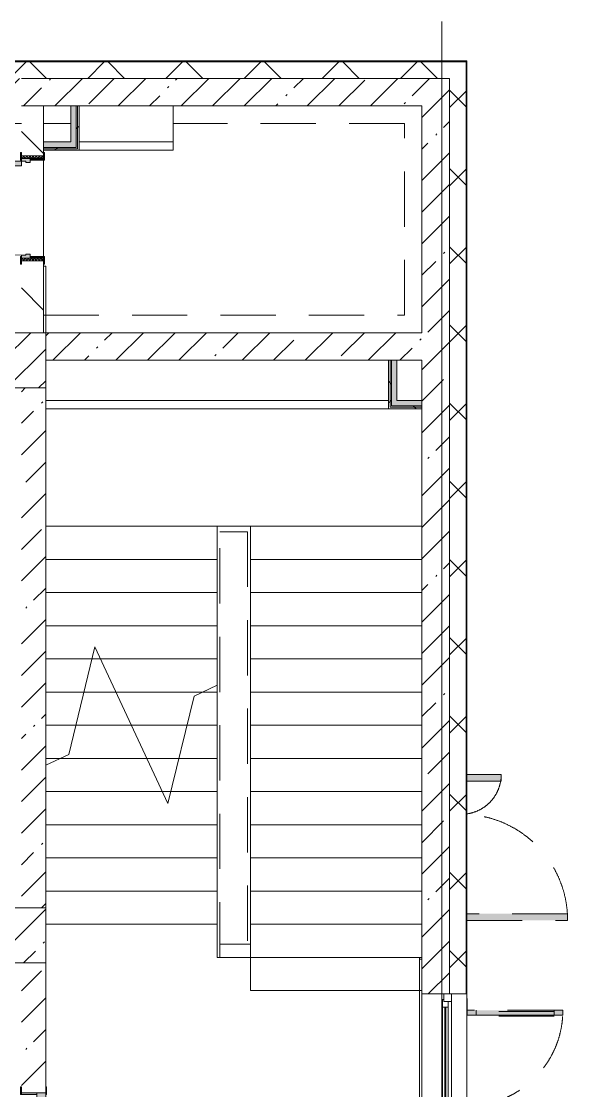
# Model space of a CAD drawing. Header units: millimetres. Extents: x -2766 to 205613, y -8553 to 29000.
# Drawn here: x 199813 to 204751, y 12246 to 21915 of the extents above; entities that cross this region are included whole.
import ezdxf

# ---------------------------------------------------------------- set-up
doc = ezdxf.new("R2010")
doc.units = ezdxf.units.MM
doc.linetypes.add('200_ШТРИХ__ш1_п0_6_', pattern=[800, 500, -300])
for name, color, linetype, lineweight in [('A-DETL-MBND-1', 7, '200_ШТРИХ__ш1_п0_6_', 9), ('A-GLAZ-2', 7, 'Continuous', 5), ('A-WALL', 7, 'Continuous', 9), ('A-WALL-3', 7, 'Continuous', 5), ('I-WALL-3', 7, 'Continuous', 5), ('S-COLS-2', 7, 'Continuous', 5), ('S-STRS-2', 7, 'Continuous', 5), ('S-STRS-MBND-1', 7, 'Continuous', 5), ('Оси', 7, 'Continuous', 9)]:
    doc.layers.add(name, color=color, linetype=linetype, lineweight=lineweight)
for name, color, linetype, lineweight, true_color in [('A-DOOR-2', 7, 'Continuous', 5, 0xaaaaaa), ('A-DOOR-3', 7, 'Continuous', 5, 0xe2e2e2), ('A-DOOR-FRAM-3', 7, 'Continuous', 5, 0xe2e2e2), ('A-DOOR-FRAM-4', 7, 'Continuous', 5, 0xaaaaaa), ('A-FLOR-2', 7, 'Continuous', 5, 0xaaaaaa), ('I-WALL-2', 7, 'Continuous', 5, 0xe7e7e7)]:
    doc.layers.add(name, color=color, linetype=linetype, lineweight=lineweight, true_color=true_color)
pattern_1 = [(45, (78603, 0), (-285.1231, 285.1231), []), (45, (78888.1, 0), (-285.1231, 285.1231), [504.031, -100.806, 16.764, -84.042])]
pattern_2 = [(45, (78603, 0), (-353.5534, 353.5534), []), (135, (78603, 0), (-353.5534, -353.5534), [])]
pattern_3 = [(45, (78603, 0), (-530.33, 530.33), []), (135, (78603, 0), (-530.33, -530.33), [])]

# ---------------------------------------------------------------- blocks, each defined once
blk = doc.blocks.new('110_Дверь_СКБ_2Ст - Д-1_л_Лестничная клетка EIS60 2-32142534-2_2_1_птичка')
at = {"layer": 'A-DOOR-3'}
for points in [[(662.5, 693.3), (662.5, 1010), (612.5, 1010), (613.3, 110), (662.5, 110), (662.5, 526.8)], [(-587.5, 510), (-637.5, 510), (-637.5, 110), (-587.5, 110), (-587.5, 504.6)], [(712.5, -110), (712.5, 30), (697.5, 30), (697.5, -110)]]:
    blk.add_hatch(color=256, dxfattribs=at).paths.add_polyline_path(points)
h = blk.add_hatch(color=256, dxfattribs=at)
h.paths.add_polyline_path([(712.5, 110), (662.5, 110), (662.5, 60), (652.5, 60), (652.5, 30), (712.5, 30)])
h.paths.add_polyline_path([(-627.5, 30), (-627.5, 60), (-637.5, 60), (-637.5, 110), (-687.5, 106.2), (-687.5, 30), (-637.5, 30)])
at = {"layer": 'A-DOOR-FRAM-3'}
for points in [[(-672.5, 112.8), (-672.5, 118), (-742.5, 118), (-742.5, 110), (-672.5, 110)], [(767.5, 118), (697.5, 118), (703.3, 110), (767.5, 110)], [(-672.5, 30), (-687.5, 30), (-687.5, -110), (-672.5, -110)], [(-672.5, -110), (-742.5, -110), (-742.5, -118), (-672.5, -118)], [(767.5, -110), (697.5, -110), (697.5, -118), (767.5, -118)]]:
    blk.add_hatch(color=256, dxfattribs=at).paths.add_polyline_path(points)
at = {"layer": 'A-DOOR-2'}
for p, q in [((662.5, 1010), (612.5, 1010)), ((612.5, 1010), (612.5, 110)), ((662.5, 110), (662.5, 1010)), ((-637.5, 510), (-637.5, 110)), ((-587.5, 510), (-637.5, 510)), ((-587.5, 110), (-587.5, 510)), ((-637.5, 110), (-587.5, 110)), ((612.5, 110), (662.5, 110))]:
    blk.add_line(p, q, dxfattribs=at)
for centre, radius, start, end in [((662.5, 110), 900, 90, 180), ((-637.5, 110), 400, 360, 90)]:
    blk.add_arc(centre, radius, start, end, dxfattribs=at)
at = {"layer": 'A-DOOR-FRAM-4'}
for p, q in [((-672.5, 118), (-742.5, 118)), ((-742.5, 118), (-742.5, 110)), ((-742.5, 110), (-672.5, 110)), ((-637.5, 110), (-687.5, 110)), ((-687.5, 110), (-687.5, 30)), ((-672.5, 110), (-672.5, 118)), ((-637.5, 60), (-637.5, 110)), ((662.5, 110), (662.5, 60)), ((712.5, 110), (662.5, 110)), ((767.5, 118), (697.5, 118)), ((697.5, 118), (697.5, 110)), ((697.5, 110), (767.5, 110)), ((712.5, 30), (712.5, 110)), ((767.5, 110), (767.5, 118)), ((-687.5, 30), (-627.5, 30)), ((-672.5, 30), (-687.5, 30)), ((-687.5, 30), (-687.5, -110)), ((-672.5, -110), (-672.5, 30)), ((-627.5, 60), (-637.5, 60)), ((-627.5, 30), (-627.5, 60)), ((662.5, 60), (652.5, 60)), ((652.5, 60), (652.5, 30)), ((652.5, 30), (712.5, 30)), ((712.5, 30), (697.5, 30)), ((697.5, 30), (697.5, -110)), ((712.5, -110), (712.5, 30)), ((-672.5, -110), (-742.5, -110)), ((-742.5, -110), (-742.5, -118)), ((-742.5, -118), (-672.5, -118)), ((-687.5, -110), (-672.5, -110)), ((-672.5, -118), (-672.5, -110)), ((697.5, -110), (712.5, -110)), ((767.5, -110), (697.5, -110)), ((697.5, -110), (697.5, -118)), ((697.5, -118), (767.5, -118)), ((767.5, -118), (767.5, -110))]:
    blk.add_line(p, q, dxfattribs=at)
blk = doc.blocks.new('120_Окно_СКБ_1Ст - 120_Окно_СКБ_1Ст 1200х2500_h_ с форточкой2-24160662-2_2_1_птичка')
at = {"layer": 'A-GLAZ-2'}
for p, q in [((-600, -127), (-600, -57)), ((-600, -57), (-530, -57)), ((600, -57), (-600, -57)), ((-530, -57), (-530, -127)), ((530, -87), (-530, -87)), ((-530, -87), (-530, -127)), ((-480, -137), (-480, -87)), ((480, -137), (480, -87)), ((530, -127), (530, -57)), ((530, -57), (600, -57)), ((530, -127), (530, -87)), ((600, -57), (600, -127)), ((-530, -127), (-600, -127)), ((-600, -127), (-550, -127)), ((-530, -127), (-550, -127)), ((-550, -127), (-550, -137)), ((-550, -137), (550, -137)), ((550, -137), (-550, -137)), ((-480, -107), (480, -107)), ((480, -117), (-480, -117)), ((600, -127), (530, -127)), ((550, -127), (530, -127)), ((550, -127), (600, -127)), ((550, -137), (550, -127))]:
    blk.add_line(p, q, dxfattribs=at)
blk = doc.blocks.new('110_Дверь_СКБ_1Ст_Внутренняя1 - Д-8 950x2100h_охрана-V233-2_2_1_птичка')
at = {"layer": 'A-DOOR-2'}
h = blk.add_hatch(dxfattribs=at)
h.set_pattern_fill('FP_128', color=256, style=0, pattern_type=2)
h.set_pattern_definition([(135, (1826.41, 164.685), (-14.14214, -14.14214), []), (225, (1826.41, 164.685), (14.14214, -14.14214), [])])
h.paths.add_polyline_path([(462.5, 84.3), (462.5, -100), (487.5, -100), (487.5, 100), (462.5, 100)])
at = {"layer": 'A-DOOR-3'}
h = blk.add_hatch(color=256, dxfattribs=at)
h.paths.add_polyline_path([(-437.5, 100), (-437.5, 20), (-402.5, 20), (-402.5, 60), (-412.5, 60), (-412.5, 100), (-422.5, 100)])
h.paths.add_polyline_path([(427.5, 44), (427.5, 20), (462.5, 20), (462.5, 100), (437.5, 100), (437.5, 60), (427.5, 60)])
at = {"layer": 'A-DOOR-FRAM-3'}
for points in [[(397.5, 100), (437.5, 100), (437.5, 950), (397.5, 950), (397.5, 138.6)], [(-492.5, 100), (-422.5, 100), (-422.5, 108), (-492.5, 108)], [(447.5, 100), (517.5, 100), (517.5, 108), (447.5, 108)], [(-437.5, -100), (-422.5, -100), (-422.5, 20), (-437.5, 20)], [(447.5, -100), (462.5, -100), (462.5, 20), (447.5, 20)], [(-492.5, -108), (-422.5, -108), (-422.5, -100), (-492.5, -100)], [(447.5, -100), (447.5, -108), (517.5, -108), (517.5, -100), (462.5, -100)]]:
    blk.add_hatch(color=256, dxfattribs=at).paths.add_polyline_path(points)
at = {"layer": 'A-DOOR-FRAM-4'}
h = blk.add_hatch(dxfattribs=at)
h.set_pattern_fill('FP_129', color=256, style=0, pattern_type=2)
h.set_pattern_definition([(45, (-296.384, 164.685), (-14.1421, 14.1421), []), (135, (-296.384, 164.685), (-14.1421, -14.1421), [])])
h.paths.add_polyline_path([(-462.5, -100), (-437.5, -100), (-437.5, 100), (-462.5, 100)])
at = {"layer": 'A-DOOR-2'}
for p, q in [((437.5, 950), (397.5, 950)), ((397.5, 950), (397.5, 100)), ((437.5, 100), (437.5, 950)), ((397.5, 100), (437.5, 100))]:
    blk.add_line(p, q, dxfattribs=at)
blk.add_arc((437.5, 100), 850, 90, 180, dxfattribs=at)
at = {"layer": 'A-DOOR-FRAM-4'}
for p, q in [((-422.5, 108), (-492.5, 108)), ((-492.5, 108), (-492.5, 100)), ((-492.5, 100), (-422.5, 100)), ((-437.5, 100), (-462.5, 100)), ((-462.5, 100), (-462.5, -100)), ((-412.5, 100), (-437.5, 100)), ((-437.5, 100), (-437.5, 20)), ((-437.5, -100), (-437.5, 100)), ((-422.5, 100), (-437.5, 100)), ((-437.5, 100), (-437.5, 99)), ((-437.5, 99), (-422.5, 99)), ((-422.5, 100), (-422.5, 108)), ((-422.5, 99), (-422.5, 100)), ((-412.5, 60), (-412.5, 100)), ((437.5, 100), (437.5, 60)), ((462.5, 100), (437.5, 100)), ((517.5, 108), (447.5, 108)), ((447.5, 108), (447.5, 100)), ((462.5, 100), (447.5, 100)), ((447.5, 100), (447.5, 99)), ((447.5, 100), (517.5, 100)), ((447.5, 99), (462.5, 99)), ((462.5, 20), (462.5, 100)), ((487.5, 100), (462.5, 100)), ((462.5, 100), (462.5, -100)), ((462.5, 99), (462.5, 100)), ((487.5, -100), (487.5, 100)), ((517.5, 100), (517.5, 108)), ((-437.5, 20), (-402.5, 20)), ((-422.5, 20), (-437.5, 20)), ((-437.5, 20), (-437.5, -100)), ((-422.5, -100), (-422.5, 20)), ((-402.5, 60), (-412.5, 60)), ((-402.5, 20), (-402.5, 60)), ((437.5, 60), (427.5, 60)), ((427.5, 60), (427.5, 20)), ((427.5, 20), (462.5, 20)), ((462.5, 20), (447.5, 20)), ((447.5, 20), (447.5, -100)), ((462.5, -100), (462.5, 20)), ((-422.5, -100), (-492.5, -100)), ((-492.5, -100), (-492.5, -108)), ((-492.5, -108), (-422.5, -108)), ((-462.5, -100), (-437.5, -100)), ((-437.5, -100), (-422.5, -100)), ((-422.5, -108), (-422.5, -100)), ((447.5, -100), (462.5, -100)), ((517.5, -100), (447.5, -100)), ((447.5, -100), (447.5, -108)), ((447.5, -108), (517.5, -108)), ((462.5, -100), (487.5, -100)), ((517.5, -108), (517.5, -100))]:
    blk.add_line(p, q, dxfattribs=at)
blk = doc.blocks.new('110_Дверь_СКБ_2Ст_Наружная - ДН-3_1_л__ Двухстворчатая 1200 х2900 из подвала EI30-23667726-2_2_1_птичка')
at = {"layer": 'A-DETL-MBND-1'}
for points in [[(679.5, 989), (619.5, 989), (619.5, 79), (679.5, 79)], [(-580.5, 389), (-640.5, 389), (-640.5, 79), (-580.5, 79)]]:
    blk.add_hatch(color=256, dxfattribs=at).paths.add_polyline_path(points)
for p, q in [((679.5, 989), (619.5, 989)), ((619.5, 989), (619.5, 79)), ((679.5, 79), (679.5, 989)), ((-640.5, 389), (-640.5, 79)), ((-580.5, 389), (-640.5, 389)), ((-580.5, 79), (-580.5, 389))]:
    blk.add_line(p, q, dxfattribs=at)
for centre, radius, start, end in [((679.5, 29), 960, 90, 176.98148), ((-640.5, 29), 360, 8.16602, 90)]:
    blk.add_arc(centre, radius, start, end, dxfattribs=at)
blk = doc.blocks.new('Дверь_Витражная_СКБ_2Ст - ВН-6-31912847-2_2_1_птичка')
at = {"layer": 'A-DETL-MBND-1'}
for points in [[(-643, -20), (-643, -370), (-598, -370), (-598, -20)], [(562, -260.1), (562, -884), (607, -884), (607, -20), (562, -20)]]:
    blk.add_hatch(color=256, dxfattribs=at).paths.add_polyline_path(points)
for p, q in [((-607, -20), (-715, -20)), ((-715, -20), (-607, -20)), ((-598, -20), (-643, -20)), ((-643, -370), (-643, -20)), ((-598, -20), (-643, -20)), ((-643, -20), (-643, -370)), ((-607, -370), (-607, -20)), ((-598, -370), (-598, -20)), ((-598, -370), (-598, -20)), ((562, -20), (607, -20)), ((562, -884), (562, -20)), ((562, -20), (562, -884)), ((607, -20), (562, -20)), ((607, -884), (607, -20)), ((607, -884), (607, -20)), ((607, -20), (715, -20)), ((607, -20), (715, -20)), ((607, -884), (607, -20)), ((-643, -100), (-598, -100)), ((-633, -290), (-633, -100)), ((-589, -290), (-589, -100)), ((553, -804), (553, -100)), ((607, -100), (562, -100)), ((597, -804), (597, -100)), ((-643, -290), (-598, -290)), ((-643, -370), (-598, -370)), ((-643, -370), (-598, -370)), ((607, -804), (562, -804)), ((607, -884), (562, -884)), ((562, -884), (607, -884))]:
    blk.add_line(p, q, dxfattribs=at)
for centre, radius, start, end in [((-607, -20), 350, 270, 0), ((607, -20), 864, 180, 270)]:
    blk.add_arc(centre, radius, start, end, dxfattribs=at)
blk = doc.blocks.new('BSC_Колонна _Прямоугольная - 500х500-22291386-2_2_1_птичка')
at = {"layer": 'S-COLS-2'}
h = blk.add_hatch(dxfattribs=at)
h.set_pattern_fill('FP_173', color=256, style=0, pattern_type=2)
h.set_pattern_definition([(45, (-121180, -13650), (-285.1231, 285.1231), []), (45, (-120894.88, -13650), (-285.1231, 285.1231), [504.031, -100.806, 16.764, -84.042])])
h.paths.add_polyline_path([(127.8, -250), (250, -250), (250, 250), (-250, 250), (-250, -250), (62, -250)])
for p, q in [((250, 250), (-250, 250)), ((-250, 250), (-250, -250)), ((250, -250), (250, 250)), ((-250, -250), (250, -250))]:
    blk.add_line(p, q, dxfattribs=at)
blk = doc.blocks.new('BSC_Колонна _Прямоугольная - 500х500-V255-2_2_1_птичка')
at = {"layer": 'S-COLS-2'}
h = blk.add_hatch(dxfattribs=at)
h.set_pattern_fill('FP_178', color=256, style=0, pattern_type=2)
h.set_pattern_definition([(45, (-121180, -18850), (-285.1231, 285.1231), []), (45, (-120894.88, -18850), (-285.1231, 285.1231), [504.031, -100.806, 16.764, -84.042])])
h.paths.add_polyline_path([(250, -250), (250, 250), (-250, 250), (-250, -250), (230, -250)])
for p, q in [((250, 250), (-250, 250)), ((-250, 250), (-250, -250)), ((250, -250), (250, 250)), ((-250, -250), (250, -250))]:
    blk.add_line(p, q, dxfattribs=at)
blk = doc.blocks.new('Зашивка приборов отопления30 - Зашивка приборов отопления-33323465-2_2_1_птичка')
at = {"layer": 'A-WALL-3'}
for p, q in [((121290.8, 18669.6), (124390.8, 18669.6)), ((124390.8, 18669.6), (121290.8, 18669.6)), ((121290.8, 18594.6), (124390.8, 18594.6))]:
    blk.add_line(p, q, dxfattribs=at)
blk = doc.blocks.new('Зашивка приборов отопления44 - Зашивка приборов отопления-33398827-2_2_1_птичка')
at = {"layer": 'A-WALL-3'}
for p, q in [((122140.8, 18669.6), (122140.8, 18994.6)), ((121290.8, 18669.6), (122140.8, 18669.6)), ((122141.3, 18669.6), (121290.8, 18669.6)), ((122141.3, 18594.6), (122141.3, 18669.6)), ((121290.8, 18594.6), (122141.3, 18594.6))]:
    blk.add_line(p, q, dxfattribs=at)

msp = doc.modelspace()

# ---------------------------------------------------------------- hatches: boundary and pattern name
at = {"layer": 'A-WALL-3'}
h = msp.add_hatch(dxfattribs=at)
h.set_pattern_fill('FP_121', color=256, style=0, pattern_type=2)
h.set_pattern_definition(pattern_2)
h.paths.add_polyline_path([(189367.6, 21400), (189853, 21400), (189848, 21550), (188553.4, 21550), (188553.4, 21400), (188953, 21400)])
h.paths.add_polyline_path([(184653, 21400), (185453.4, 21400), (185453.4, 21550), (184153.2, 21550), (184153.2, 21400)])
h.paths.add_polyline_path([(187073, 21400), (187653.4, 21400), (187653.4, 21550), (186353.4, 21550), (186353.4, 21400), (186998, 21400)])
h.paths.add_polyline_path([(181853.2, 21400), (181853.2, 21550), (180653, 21550), (180653, 21400)])
h.paths.add_polyline_path([(179468, 21400), (179753, 21400), (179753, 21550), (175213, 21550), (175213, 21400), (179459.1, 21400)])
h.paths.add_polyline_path([(171802.4, 21400), (171913, 21400), (171913, 21550), (171663, 21550), (171663, 21400)])
h.paths.add_polyline_path([(203833, 21400), (203833, 21550), (198753.2, 21550), (198753.2, 21400), (203780.1, 21400)])
h.paths.add_polyline_path([(194772.3, 21400), (195603.4, 21400), (195603.4, 21550), (194203.4, 21550), (194203.4, 21400), (194703.4, 21400)])
h.paths.add_polyline_path([(196503.4, 21400), (197853.2, 21400), (197853.2, 21550), (196503.4, 21550)])
h.paths.add_polyline_path([(191903.4, 21400), (191903.4, 21550), (190753, 21550), (190753, 21400), (191169.2, 21400)])
h = msp.add_hatch(dxfattribs=at)
h.set_pattern_fill('FP_121', color=256, style=0, pattern_type=2)
h.set_pattern_definition(pattern_2)
h.paths.add_polyline_path([(203706.3, -250), (203833, -250), (203833, 7700), (203683, 7700), (203683, -250)])
h.paths.add_polyline_path([(203780.1, 10000), (203833, 10000), (203833, 11920), (203683, 11920), (203683, 10000), (203771, 10000)])
h.paths.add_polyline_path([(203780.1, 13120), (203833, 13120), (203833, 21400), (203683, 21400), (203683, 13120)])
at = {"layer": 'I-WALL-2'}
for points in [[(200309, 20775), (200309, 21150), (200259, 21150), (200259, 20775)], [(200251.3, 20775), (200259, 20775), (200259, 20825), (200013, 20825), (200013, 20775), (200177, 20775)], [(203208, 18487.5), (203208, 18850), (203158, 18848), (203158, 18487.5)], [(203158, 18437.5), (203433, 18437.5), (203433, 18487.5), (203158, 18487.5)]]:
    msp.add_hatch(color=256, dxfattribs=at).paths.add_polyline_path(points)
at = {"layer": 'I-WALL-3'}
h = msp.add_hatch(dxfattribs=at)
h.set_pattern_fill('FP_123', color=256, style=0, pattern_type=2)
h.set_pattern_definition(pattern_1)
h.paths.add_polyline_path([(186828, 21150), (187653.4, 21150), (187653.4, 21400), (186353.4, 21400), (186353.4, 21150), (186778, 21150)])
h.paths.add_polyline_path([(179459.1, 21150), (179753, 21150), (179753, 21400), (179403, 21400), (179403, 21150)])
h.paths.add_polyline_path([(199813, 21150), (199813, 21400), (199453, 21400), (199453, 21150), (199611, 21150)])
h.paths.add_polyline_path([(196738.5, 21150), (197853.2, 21150), (197853.2, 21400), (196503.4, 21400), (196503.4, 21150), (196573.9, 21150)])
h.paths.add_polyline_path([(188953, 21150), (188953, 21400), (188553.4, 21400), (188553.4, 21150), (188948.1, 21150)])
h.paths.add_polyline_path([(195603.4, 21150), (195603.4, 21400), (194703.4, 21400), (194703.4, 21150), (194772.3, 21150)])
h.paths.add_polyline_path([(181853.2, 21150), (181853.2, 21400), (180653, 21400), (180653, 21150)])
h.paths.add_polyline_path([(189679.3, 21150), (189853, 21150), (189853, 21400), (189653, 21400), (189653, 21150), (189674.8, 21150)])
h.paths.add_polyline_path([(184653, 21150), (185453.4, 21150), (185453.4, 21400), (184653, 21400)])
h.paths.add_polyline_path([(191903.4, 21150), (191903.4, 21400), (190753, 21400), (190753, 21150), (191169.2, 21150)])
h = msp.add_hatch(dxfattribs=at)
h.set_pattern_fill('FP_123', color=256, style=0, pattern_type=2)
h.set_pattern_definition(pattern_1)
h.paths.add_polyline_path([(199813, 21150), (203433, 21150), (203433, 21400), (199813, 21400)])
h = msp.add_hatch(dxfattribs=at)
h.set_pattern_fill('FP_123', color=256, style=0, pattern_type=2)
h.set_pattern_definition(pattern_1)
h.paths.add_polyline_path([(203483, 10600), (203683, 10600), (203683, 11920), (203433, 11920), (203433, 10600)])
h.paths.add_polyline_path([(203433, 13120), (203683, 13120), (203683, 21400), (203433, 21400), (203433, 13435)])
h = msp.add_hatch(dxfattribs=at)
h.set_pattern_fill('FP_126', color=256, style=0, pattern_type=2)
h.set_pattern_definition([(135, (78603, 0), (-353.5534, -353.5534), [])])
h.paths.add_polyline_path([(199813, 19100), (200013, 19100), (200013, 19750), (199813, 19750), (199813, 19120)])
h.paths.add_polyline_path([(199823.5, 20700), (200013, 20700), (200013, 21150), (199813, 21150), (199813, 20700)])
h = msp.add_hatch(dxfattribs=at)
h.set_pattern_fill('FP_180', color=256, style=0, pattern_type=2)
h.set_pattern_definition(pattern_3)
h.paths.add_polyline_path([(200321.5, 20762.5), (200321.5, 21150), (200309, 21148), (200309, 20762.5)])
h = msp.add_hatch(dxfattribs=at)
h.set_pattern_fill('FP_180', color=256, style=0, pattern_type=2)
h.set_pattern_definition(pattern_3)
h.paths.add_polyline_path([(200334, 20750), (200334, 21150), (200321.5, 21149), (200321.5, 20750)])
h = msp.add_hatch(dxfattribs=at)
h.set_pattern_fill('FP_180', color=256, style=0, pattern_type=2)
h.set_pattern_definition(pattern_3)
h.paths.add_polyline_path([(200013, 20762.5), (200309, 20762.5), (200309, 20775), (200013, 20775)])
h = msp.add_hatch(dxfattribs=at)
h.set_pattern_fill('FP_180', color=256, style=0, pattern_type=2)
h.set_pattern_definition(pattern_3)
h.paths.add_polyline_path([(200013, 20750), (200321.5, 20750), (200321.5, 20762.5), (200013, 20762.5)])
h = msp.add_hatch(dxfattribs=at)
h.set_pattern_fill('FP_123', color=256, style=0, pattern_type=2)
h.set_pattern_definition(pattern_1)
h.paths.add_polyline_path([(203133, 18850), (203433, 18850), (203433, 19100), (200033, 19100), (200033, 18850), (201978.6, 18850)])
h = msp.add_hatch(dxfattribs=at)
h.set_pattern_fill('FP_180', color=256, style=0, pattern_type=2)
h.set_pattern_definition(pattern_3)
h.paths.add_polyline_path([(203133, 18425), (203145.5, 18425), (203145.5, 18850), (203133, 18850), (203133, 18425.5)])
h = msp.add_hatch(dxfattribs=at)
h.set_pattern_fill('FP_180', color=256, style=0, pattern_type=2)
h.set_pattern_definition(pattern_3)
h.paths.add_polyline_path([(203158, 18437.5), (203158, 18850), (203145.5, 18849), (203145.5, 18437.5)])
h = msp.add_hatch(dxfattribs=at)
h.set_pattern_fill('FP_123', color=256, style=0, pattern_type=2)
h.set_pattern_definition(pattern_1)
h.paths.add_polyline_path([(200033, 10600), (200033, 10825), (199813, 10825), (199813, 10600)])
h.paths.add_polyline_path([(199813, 12225), (200033, 12225), (200033, 13400), (199813, 13400), (199813, 12250)])
h.paths.add_polyline_path([(199813, 13900), (200033, 13900), (200033, 18600), (199813, 18600), (199813, 13927.8)])
h = msp.add_hatch(dxfattribs=at)
h.set_pattern_fill('FP_180', color=256, style=0, pattern_type=2)
h.set_pattern_definition(pattern_3)
h.paths.add_polyline_path([(203431.9, 18412.5), (203433, 18412.5), (203433, 18425), (203133, 18425), (203133, 18412.5)])
h = msp.add_hatch(dxfattribs=at)
h.set_pattern_fill('FP_180', color=256, style=0, pattern_type=2)
h.set_pattern_definition(pattern_3)
h.paths.add_polyline_path([(203433, 18425), (203433, 18437.5), (203145.5, 18437.3), (203145.5, 18425), (203431.9, 18425)])
h = msp.add_hatch(dxfattribs=at)
h.set_pattern_fill('FP_127', color=256, style=0, pattern_type=2)
h.set_pattern_definition([(45, (78602.98, 0), (-176.7767, 176.7767), [])])
h.paths.add_polyline_path([(199762.4, 12450), (199813, 12450), (199813, 12530), (199063, 12530), (199063, 12450), (199276.2, 12450)])

# ---------------------------------------------------------------- linework, layer by layer
at = {"layer": 'A-DETL-MBND-1'}
for p, q in [((199813, 20992), (199611, 20992)), ((200259, 20992), (200013, 20992)), ((203275, 20992), (201184, 20992)), ((203275, 19258), (203275, 20992)), ((200013, 19258), (203275, 19258)), ((201608, 13450), (201608, 17300)), ((201858, 17300), (201608, 17300)), ((201858, 17300), (201858, 13570)), ((201608, 13570), (201883, 13570))]:
    msp.add_line(p, q, dxfattribs=at)
at = {"layer": 'A-FLOR-2'}
for p, q in [((200013, 19700), (200033, 19700)), ((200033, 19700), (200033, 19100)), ((201583, 13450), (201583, 13750)), ((203412, 13450), (201583, 13450)), ((203412, 10600), (203412, 13450)), ((203433, 13435), (203412, 13435))]:
    msp.add_line(p, q, dxfattribs=at)
at = {"layer": 'A-WALL'}
for p, q in [((203836, 21553), (198753.2, 21553)), ((203833, 21550), (198753.2, 21550)), ((203833, 13120), (203833, 21550)), ((203836, 13120), (203836, 21553)), ((203683, 21400), (203683, 13120)), ((200013, 21150), (199813, 21150)), ((200334, 21150), (200259, 21150)), ((200309, 20775), (200309, 21150)), ((200321.5, 20762.5), (200321.5, 21150)), ((200013, 20775), (200309, 20775)), ((200013, 20762.5), (200321.5, 20762.5)), ((203208, 18850), (203133, 18850)), ((203145.5, 18850), (203145.5, 18425)), ((203158, 18850), (203158, 18437.5)), ((203433, 18412.5), (203433, 18487.5)), ((203145.5, 18425), (203433, 18425)), ((203158, 18437.5), (203433, 18437.5))]:
    msp.add_line(p, q, dxfattribs=at)
at = {"layer": 'A-WALL-3'}
for p, q in [((203841, 21558), (198753.2, 21558)), ((203841, -258), (203841, 21558)), ((199813, 21400), (203683, 21400)), ((203683, 13120), (203841, 13120))]:
    msp.add_line(p, q, dxfattribs=at)
at = {"layer": 'I-WALL-3'}
for p, q in [((200013, 21150), (200259, 21150)), ((200013, 20730), (200013, 21150)), ((200259, 21150), (200259, 20825)), ((200334, 21150), (203433, 21150)), ((200334, 20750), (200334, 21150)), ((203433, 21150), (203433, 19100)), ((200259, 20825), (200013, 20825)), ((200013, 20750), (200334, 20750)), ((200013, 20660), (200013, 19790)), ((200013, 19100), (200013, 19720)), ((203433, 19100), (200033, 19100)), ((200033, 18850), (203133, 18850)), ((203133, 18850), (203133, 18412.5)), ((203208, 18850), (203433, 18850)), ((203208, 18487.5), (203208, 18850)), ((203433, 18850), (203433, 18487.5)), ((200033, 13900), (200033, 18600)), ((203433, 18487.5), (203208, 18487.5)), ((203133, 18412.5), (203433, 18412.5)), ((203433, 18412.5), (203433, 10600)), ((200033, 12280), (200033, 13400)), ((203433, 13120), (203683, 13120))]:
    msp.add_line(p, q, dxfattribs=at)
at = {"layer": 'S-STRS-2'}
for p, q in [((200033, 17350), (201583, 17350)), ((200033, 17350), (201583, 17350)), ((201583, 17350), (201883, 17350)), ((201583, 17050), (201583, 17350)), ((203433, 17350), (201883, 17350)), ((201883, 17350), (201883, 17050)), ((203433, 17350), (201883, 17350)), ((200033, 17050), (201583, 17050)), ((200033, 17050), (201583, 17050)), ((201583, 16750), (201583, 17050)), ((201883, 17050), (201883, 16750)), ((203433, 17050), (201883, 17050)), ((203433, 17050), (201883, 17050)), ((200033, 16750), (201583, 16750)), ((200033, 16750), (201583, 16750)), ((201583, 16450), (201583, 16750)), ((201883, 16750), (201883, 16450)), ((203433, 16750), (201883, 16750)), ((203433, 16750), (201883, 16750)), ((200033, 16450), (201583, 16450)), ((200033, 16450), (201583, 16450)), ((201583, 16150), (201583, 16450)), ((201883, 16450), (201883, 16150)), ((203433, 16450), (201883, 16450)), ((203433, 16450), (201883, 16450)), ((200033, 16150), (200451.6, 16150)), ((200033, 16150), (200451.6, 16150)), ((200451.6, 16150), (200528.2, 16150)), ((200451.6, 16150), (200528.2, 16150)), ((200528.2, 16150), (201583, 16150)), ((200528.2, 16150), (201583, 16150)), ((201583, 15911.4), (201583, 16150)), ((201883, 16150), (201883, 15850)), ((203433, 16150), (201883, 16150)), ((203433, 16150), (201883, 16150)), ((201583, 15850), (201583, 15911.4)), ((200033, 15850), (200378.6, 15850)), ((200033, 15850), (200378.6, 15850)), ((200378.6, 15850), (200668.1, 15850)), ((200378.6, 15850), (200668.1, 15850)), ((200668.1, 15850), (201451.3, 15850)), ((200668.1, 15850), (201451.3, 15850)), ((201451.3, 15850), (201583, 15850)), ((201451.3, 15850), (201583, 15850)), ((201583, 15550), (201583, 15850)), ((201883, 15850), (201883, 15550)), ((203433, 15850), (201883, 15850)), ((203433, 15850), (201883, 15850)), ((200033, 15550), (200305.7, 15550)), ((200033, 15550), (200305.7, 15550)), ((200305.7, 15550), (200808, 15550)), ((200305.7, 15550), (200808, 15550)), ((200808, 15550), (201310.2, 15550)), ((200808, 15550), (201310.2, 15550)), ((201310.2, 15550), (201583, 15550)), ((201310.2, 15550), (201583, 15550)), ((201583, 15250), (201583, 15550)), ((201883, 15550), (201883, 15250)), ((203433, 15550), (201883, 15550)), ((203433, 15550), (201883, 15550)), ((200033, 15250), (200164.6, 15250)), ((200033, 15250), (200164.6, 15250)), ((200164.6, 15250), (200947.9, 15250)), ((200164.6, 15250), (200947.9, 15250)), ((200947.9, 15250), (201237.3, 15250)), ((200947.9, 15250), (201237.3, 15250)), ((201237.3, 15250), (201583, 15250)), ((201237.3, 15250), (201583, 15250)), ((201583, 14950), (201583, 15250)), ((201883, 15250), (201883, 14950)), ((203433, 15250), (201883, 15250)), ((203433, 15250), (201883, 15250)), ((200033, 14950), (201087.8, 14950)), ((200033, 14950), (201087.8, 14950)), ((201087.8, 14950), (201164.4, 14950)), ((201087.8, 14950), (201164.4, 14950)), ((201164.4, 14950), (201583, 14950)), ((201164.4, 14950), (201583, 14950)), ((201583, 14650), (201583, 14950)), ((201883, 14950), (201883, 14650)), ((203433, 14950), (201883, 14950)), ((203433, 14950), (201883, 14950)), ((200033, 14650), (201583, 14650)), ((200033, 14650), (201583, 14650)), ((201583, 14350), (201583, 14650)), ((201883, 14650), (201883, 14350)), ((203433, 14650), (201883, 14650)), ((203433, 14650), (201883, 14650)), ((200033, 14350), (201583, 14350)), ((200033, 14350), (201583, 14350)), ((201583, 14050), (201583, 14350)), ((201883, 14350), (201883, 14050)), ((203433, 14350), (201883, 14350)), ((203433, 14350), (201883, 14350)), ((200033, 14050), (201583, 14050)), ((200033, 14050), (201583, 14050)), ((201583, 13750), (201583, 14050)), ((201883, 14050), (201883, 13750)), ((203433, 14050), (201883, 14050)), ((203433, 14050), (201883, 14050)), ((200033, 13750), (201583, 13750)), ((200033, 13750), (201583, 13750)), ((201883, 13750), (201883, 13450)), ((203433, 13750), (201883, 13750)), ((203433, 13750), (201883, 13750)), ((203433, 13450), (201883, 13450))]:
    msp.add_line(p, q, dxfattribs=at)
at = {"layer": 'S-STRS-MBND-1'}
for p, q in [((200033, 18850), (200033, 17350)), ((203433, 18850), (200033, 18850)), ((203433, 17350), (203433, 18850)), ((200033, 17350), (201583, 17350)), ((200033, 15850), (200033, 17350)), ((200033, 17350), (201583, 17350)), ((201583, 17350), (201883, 17350)), ((201583, 15911.4), (201583, 17350)), ((203433, 17350), (201883, 17350)), ((201883, 17350), (201883, 13150)), ((203433, 17350), (201883, 17350)), ((203433, 17350), (203433, 13150)), ((200033, 17050), (201583, 17050)), ((200033, 17050), (201583, 17050)), ((203433, 17050), (201883, 17050)), ((203433, 17050), (201883, 17050)), ((200033, 16750), (201583, 16750)), ((200033, 16750), (201583, 16750)), ((203433, 16750), (201883, 16750)), ((203433, 16750), (201883, 16750)), ((200033, 16450), (201583, 16450)), ((200033, 16450), (201583, 16450)), ((203433, 16450), (201883, 16450)), ((203433, 16450), (201883, 16450)), ((200477.8, 16258.1), (200241.5, 15285.9)), ((201138.2, 14841.9), (200477.8, 16258.1)), ((200033, 16150), (200451.6, 16150)), ((200033, 16150), (200451.6, 16150)), ((200528.2, 16150), (201583, 16150)), ((200528.2, 16150), (201583, 16150)), ((203433, 16150), (201883, 16150)), ((203433, 16150), (201883, 16150)), ((201583, 15911.4), (201374.4, 15814.1)), ((200033, 15850), (200378.6, 15850)), ((200033, 15850), (200378.6, 15850)), ((200668.1, 15850), (201451.3, 15850)), ((200668.1, 15850), (201451.3, 15850)), ((201374.4, 15814.1), (201138.2, 14841.9)), ((203433, 15850), (201883, 15850)), ((203433, 15850), (201883, 15850)), ((200033, 15550), (200305.7, 15550)), ((200033, 15550), (200305.7, 15550)), ((200808, 15550), (201310.2, 15550)), ((200808, 15550), (201310.2, 15550)), ((203433, 15550), (201883, 15550)), ((203433, 15550), (201883, 15550)), ((200241.5, 15285.9), (200033, 15188.6)), ((200033, 15250), (200164.6, 15250)), ((200033, 15250), (200164.6, 15250)), ((200947.9, 15250), (201237.3, 15250)), ((200947.9, 15250), (201237.3, 15250)), ((203433, 15250), (201883, 15250)), ((203433, 15250), (201883, 15250)), ((201087.8, 14950), (201164.4, 14950)), ((201087.8, 14950), (201164.4, 14950)), ((203433, 14950), (201883, 14950)), ((203433, 14950), (201883, 14950)), ((203433, 14650), (201883, 14650)), ((203433, 14650), (201883, 14650)), ((203433, 14350), (201883, 14350)), ((203433, 14350), (201883, 14350)), ((203433, 14050), (201883, 14050)), ((203433, 14050), (201883, 14050)), ((203433, 13750), (201883, 13750)), ((203433, 13750), (201883, 13750)), ((203433, 13450), (201883, 13450)), ((203433, 13450), (201883, 13450)), ((203433, 13150), (201883, 13150))]:
    msp.add_line(p, q, dxfattribs=at)
at = {"layer": 'Оси'}
msp.add_line((203613, 10029.8), (203613, 21915.1), dxfattribs=at)

# ---------------------------------------------------------------- block references
at = {"layer": 'A-DETL-MBND-1'}
for name, p, rotation in [('110_Дверь_СКБ_2Ст_Наружная - ДН-3_1_л__ Двухстворчатая 1200 х2900 из подвала EI30-23667726-2_2_1_птичка', (203762, 14464.5), 269.9999999999999), ('Дверь_Витражная_СКБ_2Ст - ВН-6-31912847-2_2_1_птичка', (203824, 12365), 89.99999999999957)]:
    msp.add_blockref(name, p, dxfattribs=dict(at, rotation=rotation))
at = {"layer": 'A-DOOR-2'}
for name, p, rotation in [('110_Дверь_СКБ_1Ст_Внутренняя1 - Д-8 950x2100h_охрана-V233-2_2_1_птичка', (199913, 20212.5), 89.99999999999991), ('110_Дверь_СКБ_2Ст - Д-1_л_Лестничная клетка EIS60 2-32142534-2_2_1_птичка', (199923, 11537.5), 269.9999999999999)]:
    msp.add_blockref(name, p, dxfattribs=dict(at, rotation=rotation))
at = {"layer": 'A-GLAZ-2', "rotation": 269.9999999999999}
msp.add_blockref('120_Окно_СКБ_1Ст - 120_Окно_СКБ_1Ст 1200х2500_h_ с форточкой2-24160662-2_2_1_птичка', (203758, 12520), dxfattribs=at)
at = {"layer": 'A-WALL-3'}
for name, p in [('Зашивка приборов отопления44 - Зашивка приборов отопления-33398827-2_2_1_птичка', (79043.2, 2155.4)), ('Зашивка приборов отопления30 - Зашивка приборов отопления-33323465-2_2_1_птичка', (78742.2, -182.1))]:
    msp.add_blockref(name, p, dxfattribs=at)
at = {"layer": 'S-COLS-2'}
for name, p in [('BSC_Колонна _Прямоугольная - 500х500-V255-2_2_1_птичка', (199783, 18850)), ('BSC_Колонна _Прямоугольная - 500х500-22291386-2_2_1_птичка', (199783, 13650))]:
    msp.add_blockref(name, p, dxfattribs=at)

doc.saveas('drawing.dxf')
